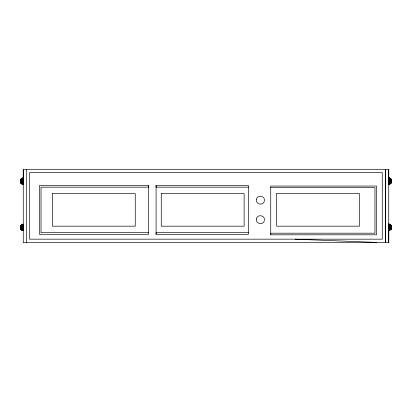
<?xml version="1.0" encoding="UTF-8"?>
<svg xmlns="http://www.w3.org/2000/svg" width="412" height="412" viewBox="0 0 412 412"><rect width="100%" height="100%" fill="white"/><g stroke="black" fill="none" stroke-linecap="round" stroke-linejoin="round"><path stroke-width="0.62" d="M22.902 227.62L23.263 226.688L22.521 224.252L21.445 224.9M22.902 181.429L23.263 180.574M23.263 169.646L23.263 242.704L26.512 242.704L26.512 169.646L23.263 169.646L23.263 181.378M148.624 185.544L148.624 234.294L39.392 234.294L39.392 185.544L148.624 185.544L148.624 187.172L41.015 187.172L41.015 232.672L148.624 232.672M156.076 234.294L156.076 185.544L248.472 185.544L248.472 234.294L156.076 234.294L156.076 232.672L248.472 232.672M270.741 234.809L270.741 186.059L376.578 186.059L376.578 234.809L270.741 234.809L270.741 233.187L374.951 233.187L374.951 187.687L270.741 187.687M385.493 242.627L385.493 169.569L388.743 169.569L388.743 242.627L385.493 242.627L385.514 169.296L26.389 169.296L26.389 169.646L26.389 169.296M388.743 242.627L388.743 229.577C391.452 229.479 391.452 225.096 388.743 224.998L388.743 224.051L389.17 224.102L390.344 224.586L391.323 225.637L389.098 226.991C388.104 228.372 391.565 230.499 388.743 230.468M389.479 230.401L389.783 230.293L388.743 227.965L389.17 230.478L388.851 230.463L388.743 229.577M388.743 224.113L388.743 227.671C388.943 231.462 392.121 225.761 388.743 225.498M388.743 184.277L390.602 183.613L388.743 181.697L389.124 182.197L389.783 181.1L389.5 180.312L388.743 179.874L389.17 177.912L388.743 177.86M388.892 181.625L390.344 183.803L389.757 184.046L388.743 181.774L389.17 184.288M388.743 181.306L390.071 183.968M388.743 181.141C388.449 179.756 389.67 181.198 388.938 181.589M388.743 169.569L388.743 179.308C390.818 179.426 390.818 182.773 388.743 182.892M389.098 181.357L389.098 180.791L391.24 179.292L391.297 180.827M21.213 229.618C20.229 228.377 20.167 225.673 21.661 224.664L23.113 226.837M388.743 178.108L390.071 178.236L391.24 179.292L391.39 182.516L390.834 183.397L391.4 181.97L389.144 181.285M21.965 224.55L22.83 224.174L23.263 226.337M388.743 229.978L390.627 229.005L391.302 226.739M389.067 227.64C392.044 231.523 391.312 227.728 391.338 225.652M23.263 181.774L22.881 181.419L20.626 182.351L20.677 179.524L21.965 178.365M391.307 181.1C391.683 182.65 390.241 184.025 388.743 184.092M388.83 230.277L391.369 228.876L391.343 226.018M21.697 183.824C25.343 185.065 20.054 184.056 20.6 182.068L20.878 181.96C20.348 180.384 21.594 178.55 23.263 178.484M20.662 182.243C20.394 180.302 20.796 177.953 23.263 177.938M22.938 227.012L20.765 225.56L20.636 225.9L22.907 227.064L22.907 227.661L20.765 229.17C20.6 227.362 20.214 222.516 23.015 226.914M389.16 181.223L391.395 181.666C391.431 178.839 391.07 184.597 388.743 183.793M23.263 230.056C21.748 230.457 20.821 227.656 20.61 227.934L22.845 227.486M22.881 181.419L22.907 180.878L20.657 179.673L22.052 178.525L23.263 178.185M20.693 227.362C20.615 227.228 21.589 224.329 23.263 224.674M391.189 229.062C391.014 228.263 389.247 227.785 388.743 226.688M389.16 227.414L391.395 227.857L390.627 225.575L388.743 224.597M20.765 229.17L20.6 228.258L20.878 228.15M20.688 227.913L20.708 227.62L20.816 227.893M20.657 226.095L20.631 226.528L22.861 227.182M22.845 184.303L23.149 184.411L23.263 182.202L22.83 184.365M388.856 177.866L388.743 178.813C391.452 178.906 391.452 183.294 388.743 183.386L388.856 184.334M20.631 182.392L20.955 183.237M390.834 178.803L388.985 180.652C390.277 175.842 393.496 181.527 389.144 180.914M391.385 226.343L391.24 225.482L389.067 226.935M388.83 178.113C390.046 178.169 391.668 179.467 391.189 180.574M22.938 181.527L20.765 182.98L20.693 182.016L22.861 181.357M20.621 181.96L21.754 183.263L23.263 183.865L23.263 184.169L22.052 183.824L20.636 182.676L22.907 181.476M23.263 230.354C22.464 230.612 19.92 228.567 21.259 228.964L20.61 228.778M23.015 229.618L23.263 230.602L23.263 229.443L23.015 229.618C20.476 229.257 20.693 225.163 23.263 225.076C23.911 223.196 20.801 225.184 20.621 226.42L20.971 226.327L20.631 226.528M20.631 180.338L20.971 179.508C20.193 179.524 21.13 180.992 20.693 180.029L20.878 180.389M391.369 182.32L389.124 181.342M391.034 228.959L391.4 228.155C385.158 226.868 393.681 227.578 390.658 229.412M22.521 230.473C23.793 227.331 23.386 227.033 20.955 229.427L22.83 230.55C24.164 228.758 22.469 228.727 22.222 227.362C22.006 226.409 23.582 226.348 23.113 225.591C20.343 225.725 22.433 230.787 23.263 228.392L23.113 229.134M389.17 224.102C387.501 225.745 391.132 226.94 389.124 228.387M23.263 179.385C20.502 179.4 22.124 184.195 23.103 182.367C20.518 181.249 24.988 178.89 22.542 178.123M22.222 184.179L23.263 181.671M22.222 230.365L23.263 227.748L21.934 230.231L21.213 229.618M389.783 178.097L388.743 180.605M388.743 226.904L390.04 224.478L389.757 224.344L388.743 226.796M22.521 184.288L23.263 181.558L21.934 184.04M389.479 177.989L388.743 180.425L389.016 179.951M389.479 224.18L388.743 226.615L389.016 226.142M20.693 181.177L20.713 180.868L20.765 181.177M391.338 182.171L391.354 182.701M20.765 225.56L20.657 225.858M23.149 177.943L23.015 178.921C20.476 179.282 20.693 183.376 23.263 183.464M23.201 224.674L23.263 225.287M388.804 183.788L388.743 183.175M388.804 229.978L388.743 229.366M388.743 180.719L390.071 178.236M22.99 182.325L23.263 181.852M22.99 228.511L23.263 228.037M391.24 182.907L391.184 182.516M389.062 179.375L388.897 179.91M388.743 226.064L389.062 225.56M23.113 181.702L21.661 183.876L21.403 183.685L23.062 181.666M21.661 230.066L23.113 227.893M388.892 180.574L390.344 178.396M388.892 226.76C390.236 223.309 390.751 225.137 391.189 225.518L391.323 226.167L389.124 227.048M391.184 228.706L391.323 228.506M391.312 228.13L391.374 227.542L389.17 227.352M21.403 229.875L23.062 227.851L21.167 229.659M388.938 226.801L390.602 224.777M22.938 230.014L23.263 229.654M21.167 183.474L23.015 181.625M388.985 226.842L390.834 224.988L391.364 226.116L390.921 226.013M390.834 183.397L390.308 183.752M390.561 229.752C386.482 224.272 390.844 231.673 391.05 229.35L389.026 227.692M22.974 181.579L21.002 183.196M391.003 179.076L389.026 180.698M389.026 226.888L391.05 225.225M20.662 225.725L21.259 225.714L20.816 225.946M23.263 183.252L23.201 183.865M388.743 179.024L388.743 178.406M388.743 225.21L388.804 224.602M21.218 228.866L20.971 229.031L20.662 228.433M391.034 179.431L391.318 179.611L389.098 180.801M391.385 180.157L391.122 180.317L390.04 178.854L388.804 178.411M390.04 230.102L390.344 229.989M20.816 229.134L20.657 228.866L22.974 227.764M389.067 181.45L391.034 182.768L391.349 182.604L389.098 181.398M22.052 178.525L22.315 178.401M389.124 182.197L388.743 182.325L388.892 182.871M391.312 179.951L391.184 179.683L391.323 179.977L389.124 180.858M22.881 227.604L20.626 228.542M389.479 184.21L389.783 184.102M20.688 228.207L22.861 227.548M389.144 227.105L391.374 226.43M391.369 180.791L391.39 181.1L389.17 181.1M22.542 224.313L23.149 224.128L22.83 224.174M20.61 181.743L22.845 181.301M391.302 180.549L389.16 180.976M389.16 227.167L391.385 226.724M22.845 178.051L23.263 177.999M388.851 184.272L389.16 184.226M20.621 181.455L22.835 181.239M389.17 181.038L391.374 180.822M20.621 227.645L22.835 227.424M389.17 227.228L391.297 227.017M391.225 181.368L391.302 181.888M20.615 181.177L22.83 181.177M248.472 187.172L156.076 187.172L156.076 185.544M389.17 227.29L391.24 227.29M20.615 227.362L22.83 227.362M295.116 239.171L382.264 239.171L382.264 172.546L29.638 172.546L29.638 239.171L294.76 239.166L376.542 242.421M26.389 242.421L385.514 242.421M388.743 177.922L389.464 178.051M388.743 224.051L389.757 224.344M388.743 224.298L390.658 225.163M23.263 230.54L22.83 230.55M20.636 182.676L20.971 182.846M389.17 181.162L391.379 181.378M20.626 180.894L22.835 181.115M22.835 227.3L20.626 227.084L20.693 226.214L22.881 227.12M391.312 181.651L391.385 181.888M20.621 180.611L22.845 181.053L20.713 180.343M20.621 226.796L22.845 227.239M22.845 230.488L21.965 230.174M20.878 226.579L20.693 226.214M390.921 179.828L391.323 179.977M20.636 180.003L22.881 180.935M389.757 178.154L390.308 178.447M20.713 227.053L20.765 227.362M20.765 179.369L22.938 180.822M23.263 180.683L22.222 178.175M23.263 179.096L23.201 178.484M389.026 181.501L391.003 183.124M20.955 179.112L22.974 180.775M21.002 225.343L22.974 226.96M388.985 181.548L390.792 183.355M21.213 178.921L23.015 180.729L21.445 178.71M21.403 224.849L23.062 226.873M22.881 226.265L23.263 226.765M391.189 227.815L391.385 228.073M390.308 229.937L388.892 227.815M21.661 178.473L23.113 180.647M22.943 179.447L23.263 179.951M391.189 179.328L391.318 179.611M22.99 180.029L23.263 180.502L22.521 178.066M23.263 226.688L22.222 224.36M21.934 178.308L23.263 180.791M21.934 224.499L23.263 227.342M20.693 182.325L20.816 182.588M388.743 181.774L389.464 184.149M388.743 227.965L389.464 230.339M52.391 193.671L52.391 226.173L135.265 226.173L135.265 193.671L52.391 193.671M161.267 193.671L161.267 226.173L244.141 226.173L244.141 193.671L161.267 193.671M276.637 193.671L276.637 226.173L359.516 226.173L359.516 193.671L276.637 193.671M256.388 199.465C255.255 204.579 263.706 206.067 264.391 200.876C265.524 195.762 257.073 194.273 256.388 199.465M256.388 218.963C255.255 224.077 263.706 225.565 264.391 220.374C265.524 215.265 257.073 213.777 256.388 218.963"/></g></svg>
